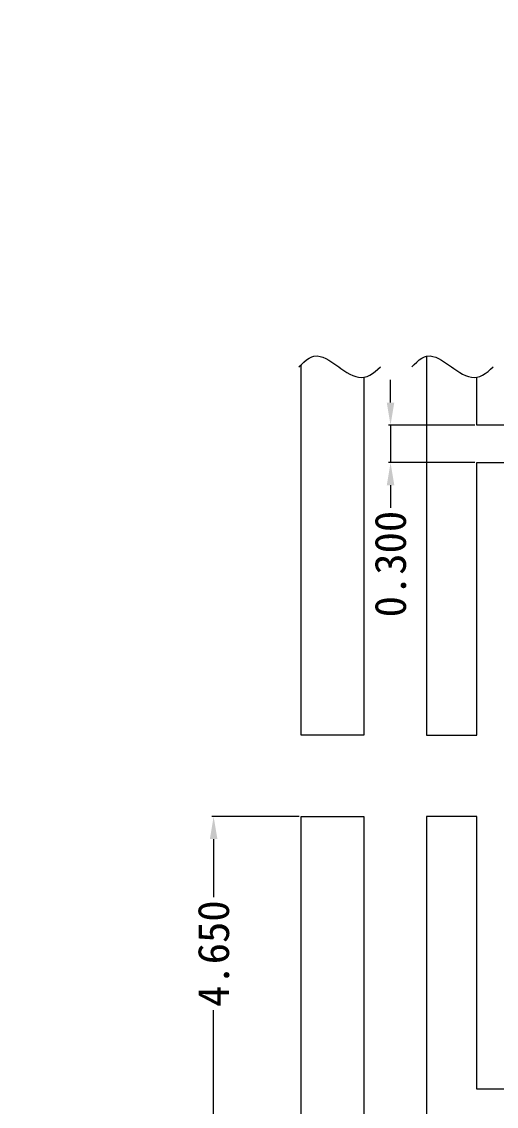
# Model space of a CAD drawing. Header units: millimetres. Extents: x 4219.1 to 4239.6, y 1730.8 to 1760.5.
# Drawn here: x 4219.11 to 4222.9, y 1751.8 to 1760.46 of the extents above; entities that cross this region are included whole.
import ezdxf

# ---------------------------------------------------------------- set-up
doc = ezdxf.new("R2010")
doc.units = ezdxf.units.MM
doc.layers.add('0D', color=4, linetype='Continuous')
doc.layers.add('1', color=7, linetype='Continuous')
doc.layers.add('标注线', color=3, linetype='Continuous', lineweight=18)
doc.styles.get("Standard").update_dxf_attribs({"font": 'SimSun.ttf'})
doc.dimstyles.new('ISO-25', dxfattribs={"dimtxt": 0.1, "dimasz": 0.08, "dimexe": 0.015, "dimexo": 0.015, "dimgap": 0.02, "dimtad": 0, "dimzin": 1, "dimdsep": 46, "dimtxsty": 'Standard', "dimcen": 0.1, "dimadec": 0, "dimazin": 0, "dimtfac": 1, "dimtmove": 0, "dimatfit": 3, "dimfxl": 1, "dimarcsym": 0})

# ---------------------------------------------------------------- blocks, each defined once
blk = doc.blocks.new('*D35')
at = {"layer": 'Defpoints', "color": 0, "transparency": 16777216}
for p in [(4220.6406, 1754.1137), (4221.3389, 1754.1137), (4221.3389, 1749.4637)]:
    blk.add_point(p, dxfattribs=at)
at = {"layer": '标注线', "color": 0, "lineweight": 5, "transparency": 16777216}
for p, q in [((4221.3239, 1754.1137), (4220.6256, 1754.1137)), ((4220.6406, 1753.9337), (4220.6406, 1753.4714)), ((4220.6406, 1749.6437), (4220.6406, 1752.5683)), ((4221.3239, 1749.4637), (4220.6256, 1749.4637))]:
    blk.add_line(p, q, dxfattribs=at)
at = {"layer": '标注线', "color": 0, "transparency": 16777216}
for points in [[(4220.6706, 1753.9337), (4220.6106, 1753.9337), (4220.6406, 1754.1137)], [(4220.6106, 1749.6437), (4220.6706, 1749.6437), (4220.6406, 1749.4637)]]:
    blk.add_solid(points, dxfattribs=at)
at = {"layer": '标注线', "color": 0, "lineweight": 5, "transparency": 16777216, "insert": (4220.6406, 1753.0198), "char_height": 0.25, "attachment_point": 5, "rotation": 90}
blk.add_mtext('4.650', dxfattribs=at)
blk = doc.blocks.new('*D38')
at = {"layer": 'Defpoints', "color": 0, "transparency": 16777216}
for p in [(4222.7389, 1757.2387), (4222.0518, 1756.9387), (4222.7389, 1756.9387)]:
    blk.add_point(p, dxfattribs=at)
at = {"layer": '标注线', "color": 0, "lineweight": 5, "transparency": 16777216}
for p, q in [((4222.0518, 1757.4187), (4222.0518, 1757.5987)), ((4222.7239, 1757.2387), (4222.0368, 1757.2387)), ((4222.0518, 1757.2387), (4222.0518, 1756.9387)), ((4222.7239, 1756.9387), (4222.0368, 1756.9387)), ((4222.0518, 1756.7587), (4222.0518, 1756.5787))]:
    blk.add_line(p, q, dxfattribs=at)
at = {"layer": '标注线', "color": 0, "transparency": 16777216}
for points in [[(4222.0218, 1757.4187), (4222.0818, 1757.4187), (4222.0518, 1757.2387)], [(4222.0818, 1756.7587), (4222.0218, 1756.7587), (4222.0518, 1756.9387)]]:
    blk.add_solid(points, dxfattribs=at)
at = {"layer": '标注线', "color": 0, "lineweight": 5, "transparency": 16777216, "insert": (4222.0518, 1756.1292), "char_height": 0.25, "attachment_point": 5, "rotation": 90}
blk.add_mtext('0.300', dxfattribs=at)

msp = doc.modelspace()

# ---------------------------------------------------------------- linework, layer by layer
at = {"layer": '0D', "lineweight": 5, "elevation": 0.0291}
for points in [[(4221.3211, 1757.7026), (4221.341, 1757.7224), (4221.3611, 1757.7414), (4221.3814, 1757.7585), (4221.402, 1757.7728), (4221.423, 1757.7834), (4221.4389, 1757.7884), (4221.4666, 1757.7905), (4221.4892, 1757.787), (4221.5122, 1757.7796), (4221.5356, 1757.7691), (4221.5593, 1757.756), (4221.5832, 1757.741), (4221.6072, 1757.7248), (4221.6389, 1757.7026), (4221.6554, 1757.691), (4221.6794, 1757.6747), (4221.7033, 1757.6596), (4221.7271, 1757.646), (4221.7507, 1757.6346), (4221.7741, 1757.6258), (4221.7972, 1757.6202), (4221.82, 1757.6183), (4221.8389, 1757.62), (4221.8646, 1757.6274), (4221.8864, 1757.6379), (4221.9079, 1757.6514), (4221.9293, 1757.6672), (4221.9505, 1757.6845), (4221.9717, 1757.7026)], [(4222.2211, 1757.7026), (4222.241, 1757.7224), (4222.2611, 1757.7414), (4222.2814, 1757.7585), (4222.302, 1757.7728), (4222.323, 1757.7834), (4222.3389, 1757.7884), (4222.3666, 1757.7905), (4222.3892, 1757.787), (4222.4122, 1757.7796), (4222.4356, 1757.7691), (4222.4593, 1757.756), (4222.4832, 1757.741), (4222.5072, 1757.7248), (4222.5389, 1757.7026), (4222.5554, 1757.691), (4222.5794, 1757.6747), (4222.6033, 1757.6596), (4222.6271, 1757.646), (4222.6507, 1757.6346), (4222.6741, 1757.6258), (4222.6972, 1757.6202), (4222.72, 1757.6183), (4222.7389, 1757.62), (4222.7646, 1757.6274), (4222.7864, 1757.6379), (4222.8079, 1757.6514), (4222.8293, 1757.6672), (4222.8505, 1757.6845), (4222.8717, 1757.7026)]]:
    msp.add_lwpolyline(points, dxfattribs=at)
at = {"layer": '1', "lineweight": 5, "elevation": 0.0291}
msp.add_lwpolyline([(4222.3389, 1757.7884), (4222.3389, 1754.7637), (4222.7389, 1754.7637), (4222.7389, 1756.9387), (4222.9939, 1756.9387, 1), (4222.9939, 1757.2387), (4222.7389, 1757.2387), (4222.7389, 1757.62)], format="xyb", dxfattribs=at)
msp.add_lwpolyline([(4221.8389, 1757.62), (4221.8389, 1754.7637), (4221.3389, 1754.7637), (4221.3389, 1757.7203)], dxfattribs=at)
msp.add_lwpolyline([(4221.3389, 1754.1137), (4221.8389, 1754.1137), (4221.8389, 1749.4637), (4221.3389, 1749.4637)], close=True, dxfattribs=at)
msp.add_lwpolyline([(4222.9939, 1751.6387, 1), (4222.9939, 1751.9387), (4222.7389, 1751.9387), (4222.7389, 1754.1137), (4222.3389, 1754.1137), (4222.3389, 1749.4637), (4222.7389, 1749.4637), (4222.7389, 1751.6387)], format="xyb", close=True, dxfattribs=at)

# ---------------------------------------------------------------- dimensions: what is measured, and where the dimension line sits
at = {"layer": '标注线', "lineweight": 5}
for base, p1, p2, picture, middle in [((4222.0518, 1756.9387), (4222.7389, 1757.2387, 0.0291), (4222.7389, 1756.9387, 0.0291), '*D38', (4222.0518, 1756.1292)), ((4220.6406, 1754.1137), (4221.3389, 1749.4637), (4221.3389, 1754.1137, 0.0291), '*D35', (4220.6406, 1753.0198))]:
    dim = msp.add_linear_dim(base=base, p1=p1, p2=p2, angle=90, dimstyle='ISO-25', override={"dimtxt": 0.25, "dimasz": 0.18, "dimdec": 3, "dimfxl": 0.0072, "dimlwd": 5, "dimlwe": 5, "dimarcsym": 2}, dxfattribs=at)
    dim.commit()
    dim.dimension.update_dxf_attribs({"geometry": picture, "text_midpoint": middle, "dimtype": 128})

doc.saveas('drawing.dxf')
